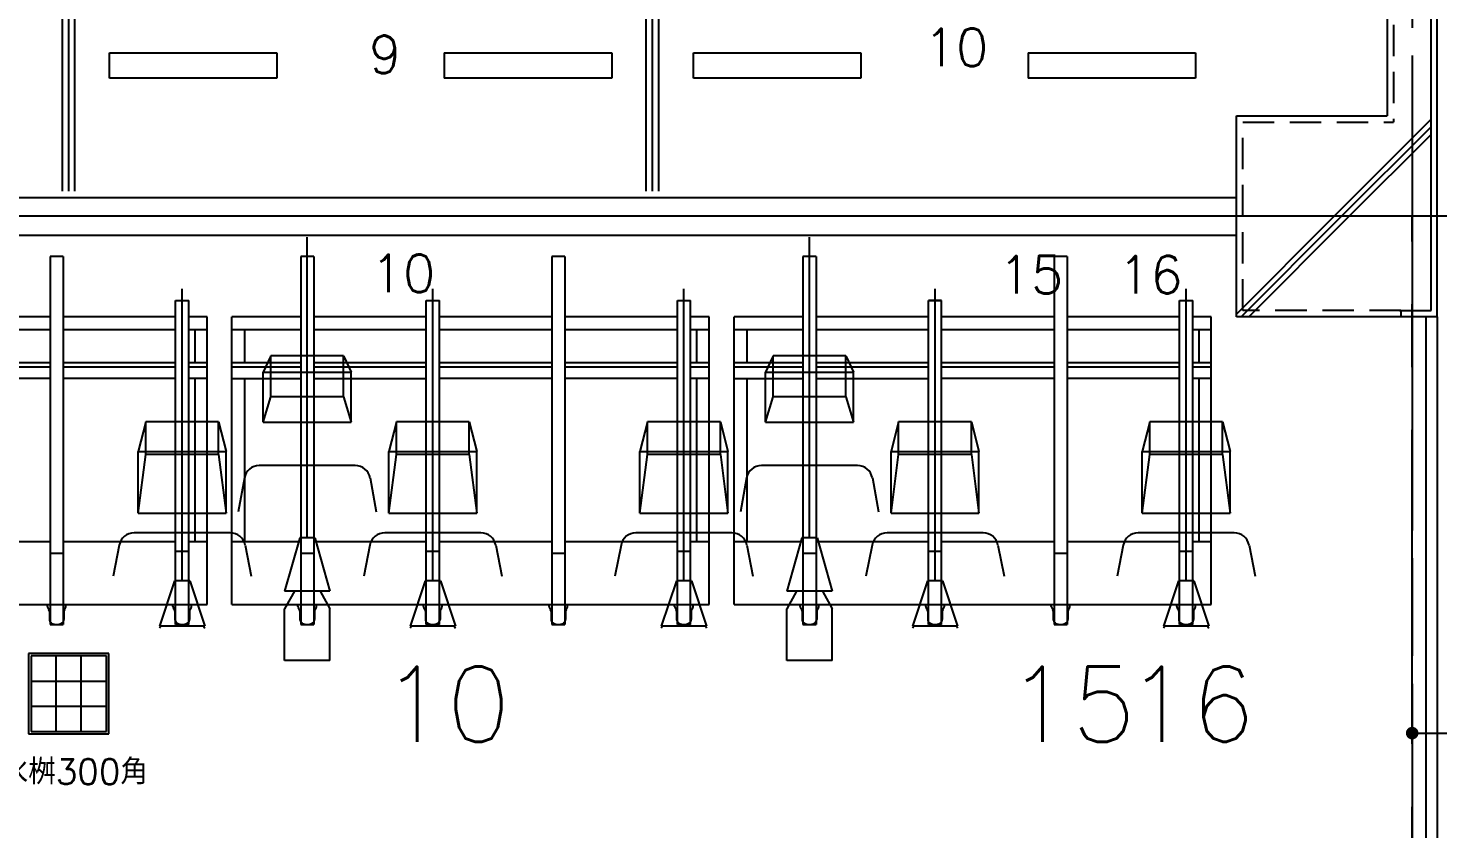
# Model space of a CAD drawing. Header units: millimetres. Extents: x 15495 to 166182, y -39946 to 18307.
# Drawn here: x 50929 to 56543, y -30516 to -27330 of the extents above; entities that cross this region are included whole.
import ezdxf
from ezdxf.enums import TextEntityAlignment as Align

# ---------------------------------------------------------------- set-up
doc = ezdxf.new("R2010")
doc.units = ezdxf.units.MM
doc.header["$LTSCALE"] = 1000
doc.linetypes.add('CENTER', pattern=[2, 1.25, -0.25, 0.25, -0.25])
doc.linetypes.add('DASHED2', pattern=[0.375, 0.25, -0.125])
doc.layers.get('0').update_dxf_attribs({"linetype": 'CONTINUOUS'})
for name, color, linetype in [('1F-A_ELSE-100', 6, 'CONTINUOUS'), ('1F-A_ELSE-50', 6, 'CONTINUOUS'), ('1F-E_DIM-50', 3, 'CONTINUOUS'), ('1F-E_GRID-100', 1, 'CENTER'), ('1F-E_GRID-50', 1, 'CENTER'), ('1F-E_TEXT-100', 3, 'CONTINUOUS'), ('1F-E_TEXT-50', 3, 'CONTINUOUS'), ('1F-F_FINI1-100', 190, 'CONTINUOUS'), ('1F-F_FINI1-50', 190, 'CONTINUOUS'), ('1F-F_HAT1-50', 9, 'CONTINUOUS'), ('1F-H-AREA-50', 1, 'CENTER'), ('1F-H_LINE1-100', 140, 'CONTINUOUS'), ('1F-H_LINE1-50', 140, 'CONTINUOUS'), ('1F-R_COLM-50', 7, 'CONTINUOUS'), ('1F-R_EWALL-50', 7, 'CONTINUOUS')]:
    doc.layers.add(name, color=color, linetype=linetype)
doc.styles.add('DIM', font='romans.shx', dxfattribs={"width": 0.8, "bigfont": 'bigfont.shx'})
doc.styles.get("Standard").update_dxf_attribs({"font": 'txt.shx', "bigfont": 'bigfont.shx'})
doc.dimstyles.new('DIM50_3_3', dxfattribs={"dimscale": 50, "dimtxt": 3, "dimasz": 1, "dimexe": 0, "dimexo": 1, "dimgap": 0.5, "dimtad": 1, "dimdec": 1, "dimdsep": 46, "dimlunit": 6, "dimtxsty": 'DIM', "dimblk1": 'DOT', "dimblk2": 'DOT', "dimsah": 1, "dimcen": 1, "dimclrd": 256, "dimclre": 256, "dimclrt": 256, "dimadec": 0, "dimazin": 0, "dimtfac": 1, "dimtdec": 1, "dimtix": 1, "dimtmove": 2, "dimatfit": 3, "dimldrblk": 'DOT', "dimfxl": 1, "dimtvp": 0.833333, "dimtolj": 1, "dimarcsym": 0})
pattern_1 = [(45, (-28400.75, 19761.25), (-424.264, 424.264), []), (45, (-28370.75, 19761.25), (-424.264, 424.264), []), (45, (-28340.75, 19761.25), (-424.264, 424.264), [])]

# ---------------------------------------------------------------- blocks, each defined once
blk = doc.blocks.new('1F-BLOCK_100')
at = {"layer": '1F-A_ELSE-100'}
for p, q in [((17400, 6575), (25700, 6575)), ((17400, 6425), (25700, 6425)), ((26455, 6100), (26455, 2500)), ((20900, 4750), (20900, 4450)), ((21200, 4750), (20900, 4750)), ((21000, 4450), (21000, 4750)), ((21100, 4450), (21100, 4750)), ((21200, 4450), (21200, 4750)), ((20900, 4650), (21200, 4650)), ((20900, 4550), (21200, 4550)), ((20900, 4450), (21200, 4450))]:
    blk.add_line(p, q, dxfattribs=at)
at = {"layer": '1F-A_ELSE-100', "color": 6, "linetype": 'Continuous'}
for p, q in [((20976, 6340), (20976, 4875)), ((21028, 6340), (20976, 6340)), ((21028, 6340), (21028, 4875)), ((21974, 6340), (21974, 4875)), ((22026, 6340), (21974, 6340)), ((22026, 6340), (22026, 4875)), ((22974, 6340), (22974, 4875)), ((23026, 6340), (22974, 6340)), ((23026, 6340), (23026, 4875)), ((23974, 6340), (23974, 4875)), ((24026, 6340), (23974, 6340)), ((24026, 6340), (24026, 4875)), ((24974, 6340), (24974, 4875)), ((25026, 6340), (24974, 6340)), ((25026, 6340), (25026, 4875)), ((21476, 4875), (21476, 6164.34)), ((21476, 6164.34), (21528, 6164.34)), ((21528, 4875), (21528, 6164.34)), ((22474, 4875), (22474, 6164.34)), ((22474, 6164.34), (22526, 6164.34)), ((22526, 4875), (22526, 6164.34)), ((23474, 4875), (23474, 6164.34)), ((23474, 6164.34), (23526, 6164.34)), ((23526, 4875), (23526, 6164.34)), ((24474, 4875), (24474, 6164.34)), ((24526, 6164.34), (24474, 6164.34)), ((24526, 4875), (24526, 6164.34)), ((25474, 4875), (25474, 6164.34)), ((25474, 6164.34), (25526, 6164.34)), ((25526, 4875), (25526, 6164.34)), ((20976, 6100), (20528, 6100)), ((21476, 6100), (21028, 6100)), ((21602, 6100), (21528, 6100)), ((21602, 4955), (21602, 6100)), ((21700, 4955), (21700, 6100)), ((21974, 6100), (21700, 6100)), ((22474, 6100), (22026, 6100)), ((22974, 6100), (22526, 6100)), ((23474, 6100), (23026, 6100)), ((23600, 6100), (23526, 6100)), ((23600, 4955), (23600, 6100)), ((23700, 4955), (23700, 6100)), ((23974, 6100), (23700, 6100)), ((24474, 6100), (24026, 6100)), ((24974, 6100), (24526, 6100)), ((25474, 6100), (25026, 6100)), ((25600, 6100), (25526, 6100)), ((25600, 4955), (25600, 6100)), ((20976, 5917.1), (20528, 5917.1)), ((21476, 5917.1), (21028, 5917.1)), ((21602, 5917.1), (21528, 5917.1)), ((21974, 5917.1), (21700, 5917.1)), ((22474, 5917.1), (22026, 5917.1)), ((22974, 5917.1), (22526, 5917.1)), ((23474, 5917.1), (23026, 5917.1)), ((23600, 5917.1), (23526, 5917.1)), ((23974, 5917.1), (23700, 5917.1)), ((24474, 5917.1), (24026, 5917.1)), ((24974, 5917.1), (24526, 5917.1)), ((25474, 5917.1), (25026, 5917.1)), ((25600, 5917.1), (25526, 5917.1)), ((20976, 5205), (20528, 5205)), ((21476, 5205), (21028, 5205)), ((21602, 5205), (21528, 5205)), ((21974, 5205), (21700, 5205)), ((22474, 5205), (22026, 5205)), ((22974, 5205), (22526, 5205)), ((23474, 5205), (23026, 5205)), ((23600, 5205), (23526, 5205)), ((23974, 5205), (23700, 5205)), ((24474, 5205), (24026, 5205)), ((24974, 5205), (24526, 5205)), ((25474, 5205), (25026, 5205)), ((25600, 5205), (25526, 5205)), ((20528, 4955), (20976, 4955)), ((21028, 4955), (21476, 4955)), ((21528, 4955), (21602, 4955)), ((21700, 4955), (21974, 4955)), ((22026, 4955), (22474, 4955)), ((22526, 4955), (22974, 4955)), ((23026, 4955), (23474, 4955)), ((23526, 4955), (23600, 4955)), ((23700, 4955), (23974, 4955)), ((24026, 4955), (24474, 4955)), ((24526, 4955), (24974, 4955)), ((25026, 4955), (25474, 4955)), ((25526, 4955), (25600, 4955)), ((20976, 4875), (21028, 4875)), ((21476, 4875), (21528, 4875)), ((21974, 4875), (22026, 4875)), ((22474, 4875), (22526, 4875)), ((22974, 4875), (23026, 4875)), ((23474, 4875), (23526, 4875)), ((23974, 4875), (24026, 4875)), ((24474, 4875), (24526, 4875)), ((24974, 4875), (25026, 4875)), ((25474, 4875), (25526, 4875))]:
    blk.add_line(p, q, dxfattribs=at)
at = {"layer": '1F-E_GRID-100'}
for p, q in [((26400, 18500), (26400, -3400)), ((33306.62, 6500), (-7802.04, 6500))]:
    blk.add_line(p, q, dxfattribs=at)
at = {"layer": '1F-F_FINI1-100'}
for p, q in [((26500, 6100), (26500, 13100)), ((26300, 12300), (26300, 6900)), ((25700, 6100), (25700, 6900)), ((25700, 6900), (26300, 6900)), ((26500, 6100), (25700, 6100))]:
    blk.add_line(p, q, dxfattribs=at)
at = {"layer": '1F-H_LINE1-100'}
for p, q in [((23375, 6600), (23375, 12300)), ((21050, 6600), (21050, 9600)), ((21212.5, 7150), (21879.17, 7150)), ((21212.5, 7050), (21212.5, 7150)), ((21879.17, 7150), (21879.17, 7050)), ((22545.83, 7150), (23212.5, 7150)), ((22545.83, 7150), (22545.83, 7050)), ((23212.5, 7150), (23212.5, 7050)), ((23537.5, 7150), (24204.17, 7150)), ((23537.5, 7050), (23537.5, 7150)), ((24204.17, 7150), (24204.17, 7050)), ((24870.83, 7150), (25537.5, 7150)), ((24870.83, 7150), (24870.83, 7050)), ((25537.5, 7150), (25537.5, 7050)), ((21879.17, 7050), (21212.5, 7050)), ((23212.5, 7050), (22545.83, 7050)), ((24204.17, 7050), (23537.5, 7050)), ((25537.5, 7050), (24870.83, 7050))]:
    blk.add_line(p, q, dxfattribs=at)
at = {"layer": '1F-E_TEXT-100'}
for s, p in [('10', (22296.05, 4407.85)), ('15', (24786.05, 4407.85)), ('16', (25261.05, 4407.85))]:
    blk.add_text(s, height=300, dxfattribs=at).set_placement(p)
blk = doc.blocks.new('DOT')
at = {"color": 0, "linetype": 'ByBlock'}
blk.add_line((-0.5, 0), (-1, 0), dxfattribs=at)
at = {"color": 0, "linetype": 'ByBlock', "const_width": 0.5}
blk.add_lwpolyline([(-0.25, 0, 1), (0.25, 0, 1)], format="xyb", close=True, dxfattribs=at)
blk = doc.blocks.new('*D802')
at = {"layer": '1F-E_DIM-50', "lineweight": -2}
for p, q in [((56440.7, -30085.8), (56440.7, -30135.8)), ((58040.7, -30085.8), (58040.7, -30135.8)), ((56490.7, -30135.8), (57990.7, -30135.8))]:
    blk.add_line(p, q, dxfattribs=at)
at = {"layer": '1F-E_DIM-50', "lineweight": -2, "xscale": 50, "yscale": 50, "zscale": 50, "rotation": 180}
blk.add_blockref('DOT', (56440.7, -30135.8), dxfattribs=at)
at = {"layer": '1F-E_DIM-50', "lineweight": -2, "xscale": 50, "yscale": 50, "zscale": 50}
blk.add_blockref('DOT', (58040.7, -30135.8), dxfattribs=at)
at = {"layer": '1F-E_DIM-50', "insert": (57240.7, -30021.5), "char_height": 150, "attachment_point": 5, "style": 'DIM'}
blk.add_mtext('\\A1;1,600', dxfattribs=at)
blk = doc.blocks.new('_DOT')
at = {"color": 0, "linetype": 'ByBlock'}
blk.add_line((-0.5, 0), (-1, 0), dxfattribs=at)
at = {"color": 0, "linetype": 'ByBlock', "const_width": 0.5}
blk.add_lwpolyline([(-0.25, 0, 1), (0.25, 0, 1)], format="xyb", close=True, dxfattribs=at)
blk = doc.blocks.new('1F-BLOCK_50')
at = {"layer": '1F-F_HAT1-50'}
h = blk.add_hatch(dxfattribs=at)
h.set_pattern_fill('RC4', color=256, scale=30, style=0)
h.set_pattern_definition(pattern_1)
h.paths.add_polyline_path([(26355, 13000), (25725, 13000), (25725, 12325), (26325, 12325), (26325, 6875), (25725, 6875), (25725, 6500), (26355, 6500)])
h.paths.add_polyline_path([(26475, 13000), (26355, 13000), (26355, 6500), (26475, 6500)])
h.paths.add_polyline_path([(26475, 6500), (26355, 6500), (26355, 6125), (26475, 6125)])
h = blk.add_hatch(dxfattribs=at)
h.set_pattern_fill('RC4', color=256, scale=30, style=0)
h.set_pattern_definition(pattern_1)
h.paths.add_polyline_path([(26325, 7718.45), (26300, 7717.88), (26300, 6900), (25700, 6900), (25700, 6500), (25725, 6500), (25725, 6875), (26325, 6875)])
h = blk.add_hatch(dxfattribs=at)
h.set_pattern_fill('RC4', color=256, scale=30, style=0)
h.set_pattern_definition(pattern_1)
h.paths.add_polyline_path([(26355, 6500), (25725, 6500), (25725, 6125), (26355, 6125)])
h.paths.add_polyline_path([(26475, 6500), (26355, 6500), (26355, 6125), (26475, 6125)])
h.paths.add_polyline_path([(26500, 6500), (26475, 6500), (26475, 6125), (26355, 6125), (26355, 6100), (26500, 6100)])
h.paths.add_polyline_path([(26355, 6125), (25725, 6125), (25725, 6500), (25700, 6500), (25700, 6100), (26355, 6100)])
at = {"layer": '1F-A_ELSE-50'}
for p, q in [((17460, 6575), (25700, 6575)), ((17460, 6425), (25700, 6425)), ((26500, 6100), (26500, 2500)), ((21210, 4760), (20890, 4760)), ((20890, 4760), (20890, 4440)), ((21200, 4750), (20900, 4750)), ((20900, 4750), (20900, 4450)), ((21000, 4450), (21000, 4750)), ((21100, 4450), (21100, 4750)), ((21200, 4450), (21200, 4750)), ((21210, 4440), (21210, 4760)), ((20900, 4650), (21200, 4650)), ((20900, 4550), (21200, 4550)), ((20890, 4440), (21210, 4440)), ((20900, 4450), (21200, 4450))]:
    blk.add_line(p, q, dxfattribs=at)
at = {"layer": '1F-A_ELSE-50', "color": 4, "linetype": 'Continuous'}
for p, q in [((22000, 5220.64), (22000, 6416.53)), ((24000, 5220.64), (24000, 6416.53)), ((22500, 5048.5), (22500, 6211.57)), ((23500, 5048.5), (23500, 6211.57)), ((24500, 5048.5), (24500, 6211.57)), ((25500, 5048.5), (25500, 6211.57)), ((21855, 5944.99), (21825, 5879.19)), ((22145, 5944.99), (21855, 5944.99)), ((21855, 5780.92), (21855, 5944.99)), ((22145, 5944.99), (22175, 5879.19)), ((22145, 5780.92), (22145, 5944.99)), ((23855, 5944.99), (23825, 5879.19)), ((24145, 5944.99), (23855, 5944.99)), ((23855, 5780.92), (23855, 5944.99)), ((24145, 5944.99), (24175, 5879.19)), ((24145, 5780.92), (24145, 5944.99)), ((21825, 5879.19), (22175, 5879.19)), ((21825, 5679.99), (21825, 5879.19)), ((22175, 5679.99), (22175, 5879.19)), ((23825, 5879.19), (24175, 5879.19)), ((23825, 5679.99), (23825, 5879.19)), ((24175, 5679.99), (24175, 5879.19)), ((21825, 5679.99), (21855, 5780.92)), ((22145, 5780.92), (21855, 5780.92)), ((22145, 5780.92), (22175, 5679.99)), ((23825, 5679.99), (23855, 5780.92)), ((24145, 5780.92), (23855, 5780.92)), ((24145, 5780.92), (24175, 5679.99)), ((21357, 5681.82), (21327, 5563.26)), ((21647, 5681.82), (21357, 5681.82)), ((21357, 5551.6), (21357, 5681.82)), ((21825, 5679.99), (22175, 5679.99)), ((22355, 5681.82), (22325, 5563.26)), ((22355, 5551.6), (22355, 5681.82)), ((22645, 5681.82), (22355, 5681.82)), ((22645, 5681.82), (22675, 5563.26)), ((22645, 5551.6), (22645, 5681.82)), ((23355, 5681.82), (23325, 5563.26)), ((23645, 5681.82), (23355, 5681.82)), ((23355, 5551.6), (23355, 5681.82)), ((23645, 5551.6), (23645, 5681.82)), ((23645, 5681.82), (23675, 5563.26)), ((23825, 5679.99), (24175, 5679.99)), ((24355, 5681.82), (24325, 5563.26)), ((24645, 5681.82), (24355, 5681.82)), ((24355, 5551.6), (24355, 5681.82)), ((24645, 5681.82), (24675, 5563.26)), ((24645, 5551.6), (24645, 5681.82)), ((25355, 5681.82), (25325, 5563.26)), ((25355, 5551.6), (25355, 5681.82)), ((25645, 5681.82), (25355, 5681.82)), ((25645, 5551.6), (25645, 5681.82)), ((25645, 5681.82), (25675, 5563.26)), ((21327, 5563.26), (21677, 5563.26)), ((21327, 5318.12), (21327, 5563.26)), ((22325, 5318.12), (22325, 5563.26)), ((22325, 5563.26), (22675, 5563.26)), ((22675, 5318.12), (22675, 5563.26)), ((23325, 5318.12), (23325, 5563.26)), ((23325, 5563.26), (23675, 5563.26)), ((23675, 5318.12), (23675, 5563.26)), ((24325, 5563.26), (24675, 5563.26)), ((24325, 5318.12), (24325, 5563.26)), ((24675, 5318.12), (24675, 5563.26)), ((25325, 5318.12), (25325, 5563.26)), ((25325, 5563.26), (25675, 5563.26)), ((25675, 5318.12), (25675, 5563.26)), ((21327, 5318.12), (21357, 5551.6)), ((21647, 5551.6), (21357, 5551.6)), ((22191.27, 5508.09), (21808.73, 5508.09)), ((22325, 5318.12), (22355, 5551.6)), ((22645, 5551.6), (22355, 5551.6)), ((22645, 5551.6), (22675, 5318.12)), ((23325, 5318.12), (23355, 5551.6)), ((23645, 5551.6), (23355, 5551.6)), ((23645, 5551.6), (23675, 5318.12)), ((24191.27, 5508.09), (23808.73, 5508.09)), ((24325, 5318.12), (24355, 5551.6)), ((24645, 5551.6), (24355, 5551.6)), ((24645, 5551.6), (24675, 5318.12)), ((25325, 5318.12), (25355, 5551.6)), ((25645, 5551.6), (25355, 5551.6)), ((25645, 5551.6), (25675, 5318.12)), ((21749.66, 5458.65), (21725, 5323.75)), ((22250.33, 5458.65), (22275, 5323.75)), ((23749.66, 5458.65), (23725, 5323.75)), ((24250.33, 5458.65), (24275, 5323.75)), ((21327, 5318.12), (21677, 5318.12)), ((22325, 5318.12), (22675, 5318.12)), ((23325, 5318.12), (23675, 5318.12)), ((24325, 5318.12), (24675, 5318.12)), ((25325, 5318.12), (25675, 5318.12)), ((21693.27, 5240.27), (21310.73, 5240.27)), ((21970, 5220.64), (21910, 5007.66)), ((22030, 5220.64), (21970, 5220.64)), ((22030, 5220.64), (22090, 5007.66)), ((22691.27, 5240.27), (22308.73, 5240.27)), ((23691.27, 5240.27), (23308.73, 5240.27)), ((23970, 5220.64), (23910, 5007.66)), ((24030, 5220.64), (23970, 5220.64)), ((24030, 5220.64), (24090, 5007.66)), ((24691.27, 5240.27), (24308.73, 5240.27)), ((25691.27, 5240.27), (25308.73, 5240.27)), ((21251.67, 5190.83), (21227, 5067.1)), ((22249.67, 5190.83), (22225, 5067.1)), ((22750.33, 5190.83), (22775, 5067.1)), ((23249.67, 5190.83), (23225, 5067.1)), ((23750.33, 5190.83), (23775, 5067.1)), ((24249.67, 5190.83), (24225, 5067.1)), ((24750.33, 5190.83), (24775, 5067.1)), ((25249.67, 5190.83), (25225, 5067.1)), ((25750.33, 5190.83), (25775, 5067.1)), ((22090, 5007.66), (21910, 5007.66)), ((21948.7, 5007.66), (21910, 4937.99)), ((22051.3, 5007.66), (22090, 4937.99)), ((22470, 5048.5), (22410, 4868.48)), ((22530, 5048.5), (22470, 5048.5)), ((22530, 5048.5), (22590, 4868.48)), ((23470, 5048.5), (23410, 4868.48)), ((23530, 5048.5), (23470, 5048.5)), ((23530, 5048.5), (23590, 4868.48)), ((23948.7, 5007.66), (23910, 4937.99)), ((24090, 5007.66), (23910, 5007.66)), ((24051.3, 5007.66), (24090, 4937.99)), ((24470, 5048.5), (24410, 4868.48)), ((24530, 5048.5), (24470, 5048.5)), ((24530, 5048.5), (24590, 4868.48)), ((25470, 5048.5), (25410, 4868.48)), ((25530, 5048.5), (25470, 5048.5)), ((25530, 5048.5), (25590, 4868.48)), ((21910, 4731.86), (21910, 4937.99)), ((22090, 4731.86), (22090, 4937.99)), ((23910, 4731.86), (23910, 4937.99)), ((24090, 4731.86), (24090, 4937.99)), ((22414.63, 4868.48), (22410, 4860.15)), ((22590, 4868.48), (22410, 4868.48)), ((22585.37, 4868.48), (22590, 4860.15)), ((23414.63, 4868.48), (23410, 4860.15)), ((23590, 4868.48), (23410, 4868.48)), ((23585.37, 4868.48), (23590, 4860.15)), ((24590, 4868.48), (24410, 4868.48)), ((24414.63, 4868.48), (24410, 4860.15)), ((24585.37, 4868.48), (24590, 4860.15)), ((25414.63, 4868.48), (25410, 4860.15)), ((25590, 4868.48), (25410, 4868.48)), ((25585.37, 4868.48), (25590, 4860.15)), ((22090, 4731.86), (21910, 4731.86)), ((24090, 4731.86), (23910, 4731.86))]:
    blk.add_line(p, q, dxfattribs=at)
at = {"layer": '1F-A_ELSE-50', "color": 6, "linetype": 'Continuous'}
for p, q in [((20976, 6340), (20976, 4955)), ((21028, 6340), (20976, 6340)), ((21028, 6340), (21028, 4955)), ((21974, 6340), (21974, 4955)), ((22026, 6340), (21974, 6340)), ((22026, 6340), (22026, 4955)), ((22974, 6340), (22974, 4955)), ((23026, 6340), (22974, 6340)), ((23026, 6340), (23026, 4955)), ((23974, 6340), (23974, 4955)), ((24026, 6340), (23974, 6340)), ((24026, 6340), (24026, 4955)), ((24974, 6340), (24974, 4955)), ((25026, 6340), (24974, 6340)), ((25026, 6340), (25026, 4955)), ((21476, 6164.34), (21528, 6164.34)), ((21476, 4955), (21476, 6164.34)), ((21528, 4955), (21528, 6164.34)), ((22474, 6164.34), (22526, 6164.34)), ((22474, 4955), (22474, 6164.34)), ((22526, 4955), (22526, 6164.34)), ((23474, 6164.34), (23526, 6164.34)), ((23474, 4955), (23474, 6164.34)), ((23526, 4955), (23526, 6164.34)), ((24474, 6164.34), (24526, 6164.34)), ((24474, 4955), (24474, 6164.34)), ((24526, 4955), (24526, 6164.34)), ((25474, 6164.34), (25526, 6164.34)), ((25474, 4955), (25474, 6164.34)), ((25526, 4955), (25526, 6164.34)), ((20976, 6100), (20528, 6100)), ((21476, 6100), (21028, 6100)), ((21602, 6100), (21528, 6100)), ((21602, 4955), (21602, 6100)), ((21974, 6100), (21700, 6100)), ((21700, 4955), (21700, 6100)), ((22474, 6100), (22026, 6100)), ((22974, 6100), (22526, 6100)), ((23474, 6100), (23026, 6100)), ((23600, 6100), (23526, 6100)), ((23600, 4955), (23600, 6100)), ((23974, 6100), (23700, 6100)), ((23700, 4955), (23700, 6100)), ((24474, 6100), (24026, 6100)), ((24974, 6100), (24526, 6100)), ((25474, 6100), (25026, 6100)), ((25600, 6100), (25526, 6100)), ((25600, 4955), (25600, 6100)), ((20528, 6050), (20976, 6050)), ((21028, 6050), (21476, 6050)), ((21528, 6050), (21602, 6050)), ((21552, 6050), (21552, 5917.1)), ((21700, 6050), (21974, 6050)), ((21750, 6050), (21750, 5917.1)), ((22026, 6050), (22474, 6050)), ((22526, 6050), (22974, 6050)), ((23026, 6050), (23474, 6050)), ((23526, 6050), (23600, 6050)), ((23550, 6050), (23550, 5917.1)), ((23700, 6050), (23974, 6050)), ((23750, 6050), (23750, 5917.1)), ((24026, 6050), (24474, 6050)), ((24526, 6050), (24974, 6050)), ((25026, 6050), (25474, 6050)), ((25526, 6050), (25600, 6050)), ((25550, 6050), (25550, 5917.1)), ((20976, 5917.1), (20528, 5917.1)), ((20976, 5900), (20528, 5900)), ((21476, 5917.1), (21028, 5917.1)), ((21476, 5900), (21028, 5900)), ((21602, 5917.1), (21528, 5917.1)), ((21602, 5900), (21528, 5900)), ((21974, 5917.1), (21700, 5917.1)), ((21974, 5900), (21700, 5900)), ((22474, 5917.1), (22026, 5917.1)), ((22474, 5900), (22026, 5900)), ((22974, 5917.1), (22526, 5917.1)), ((22974, 5900), (22526, 5900)), ((23474, 5917.1), (23026, 5917.1)), ((23474, 5900), (23026, 5900)), ((23600, 5917.1), (23526, 5917.1)), ((23600, 5900), (23526, 5900)), ((23974, 5917.1), (23700, 5917.1)), ((23974, 5900), (23700, 5900)), ((24474, 5917.1), (24026, 5917.1)), ((24474, 5900), (24026, 5900)), ((24974, 5917.1), (24526, 5917.1)), ((24974, 5900), (24526, 5900)), ((25474, 5917.1), (25026, 5917.1)), ((25474, 5900), (25026, 5900)), ((25600, 5917.1), (25526, 5917.1)), ((25600, 5900), (25526, 5900)), ((20976, 5854.68), (20528, 5854.68)), ((21476, 5854.68), (21028, 5854.68)), ((21602, 5854.68), (21528, 5854.68)), ((21552, 5854.68), (21552, 5205)), ((21700, 5854.68), (21974, 5854.68)), ((21750, 5854.68), (21750, 5205)), ((22026, 5854.68), (22474, 5854.68)), ((22974, 5854.68), (22526, 5854.68)), ((23474, 5854.68), (23026, 5854.68)), ((23600, 5854.68), (23526, 5854.68)), ((23550, 5854.68), (23550, 5205)), ((23700, 5854.68), (23974, 5854.68)), ((23750, 5854.68), (23750, 5205)), ((24026, 5854.68), (24474, 5854.68)), ((24974, 5854.68), (24526, 5854.68)), ((25474, 5854.68), (25026, 5854.68)), ((25600, 5854.68), (25526, 5854.68)), ((25550, 5854.68), (25550, 5205)), ((20976, 5205), (20528, 5205)), ((21476, 5205), (21028, 5205)), ((21476, 5166.7), (21528, 5166.7)), ((21602, 5205), (21528, 5205)), ((21974, 5205), (21700, 5205)), ((22474, 5205), (22026, 5205)), ((22474, 5166.7), (22526, 5166.7)), ((22974, 5205), (22526, 5205)), ((23474, 5205), (23026, 5205)), ((23474, 5166.7), (23526, 5166.7)), ((23600, 5205), (23526, 5205)), ((23974, 5205), (23700, 5205)), ((24474, 5205), (24026, 5205)), ((24474, 5166.7), (24526, 5166.7)), ((24974, 5205), (24526, 5205)), ((25474, 5205), (25026, 5205)), ((25474, 5166.7), (25526, 5166.7)), ((25600, 5205), (25526, 5205)), ((20976, 5159.68), (21028, 5159.68)), ((21974, 5159.68), (22026, 5159.68)), ((22974, 5159.68), (23026, 5159.68)), ((23974, 5159.68), (24026, 5159.68)), ((24974, 5159.68), (25026, 5159.68)), ((19702, 4955), (21602, 4955)), ((20965, 4946.66), (20965, 4955)), ((20966.68, 4941.12), (20971.32, 4934.16)), ((21032.68, 4934.16), (21037.32, 4941.12)), ((21039, 4946.67), (21039, 4955)), ((21465, 4946.66), (21465, 4955)), ((21466.68, 4941.12), (21471.32, 4934.16)), ((21532.68, 4934.16), (21537.32, 4941.12)), ((21539, 4946.67), (21539, 4955)), ((21700, 4955), (23600, 4955)), ((21963, 4946.67), (21963, 4955)), ((21969.32, 4934.16), (21964.68, 4941.12)), ((22030.68, 4934.16), (22035.32, 4941.12)), ((22037, 4946.67), (22037, 4955)), ((22463, 4946.66), (22463, 4955)), ((22464.68, 4941.12), (22469.32, 4934.16)), ((22530.68, 4934.16), (22535.32, 4941.12)), ((22537, 4946.67), (22537, 4955)), ((22963, 4946.66), (22963, 4955)), ((22964.68, 4941.12), (22969.32, 4934.16)), ((23030.68, 4934.16), (23035.32, 4941.12)), ((23037, 4946.67), (23037, 4955)), ((23463, 4946.66), (23463, 4955)), ((23464.68, 4941.12), (23469.32, 4934.16)), ((23530.68, 4934.16), (23535.32, 4941.12)), ((23537, 4946.67), (23537, 4955)), ((23700, 4955), (25600, 4955)), ((23963, 4946.67), (23963, 4955)), ((23969.32, 4934.16), (23964.68, 4941.12)), ((24030.68, 4934.16), (24035.32, 4941.12)), ((24037, 4946.67), (24037, 4955)), ((24463, 4946.66), (24463, 4955)), ((24464.68, 4941.12), (24469.32, 4934.16)), ((24530.68, 4934.16), (24535.32, 4941.12)), ((24537, 4946.67), (24537, 4955)), ((24963, 4946.66), (24963, 4955)), ((24964.68, 4941.12), (24969.32, 4934.16)), ((25030.68, 4934.16), (25035.32, 4941.12)), ((25037, 4946.67), (25037, 4955)), ((25463, 4946.66), (25463, 4955)), ((25464.68, 4941.12), (25469.32, 4934.16)), ((25530.68, 4934.16), (25535.32, 4941.12)), ((25537, 4946.67), (25537, 4955)), ((20973, 4928.61), (20973, 4895)), ((20973, 4895), (20973.44, 4891.53)), ((20973.44, 4891.53), (20974.75, 4888.16)), ((20974.75, 4888.16), (20976.89, 4885)), ((20976.89, 4885), (20979.78, 4882.15)), ((21024.22, 4882.15), (21027.12, 4885)), ((21027.12, 4885), (21029.25, 4888.16)), ((21029.25, 4888.16), (21030.56, 4891.53)), ((21030.56, 4891.53), (21031, 4895)), ((21031, 4928.61), (21031, 4895)), ((21473, 4928.61), (21473, 4895)), ((21473, 4895), (21473.44, 4891.53)), ((21473.44, 4891.53), (21474.75, 4888.16)), ((21474.75, 4888.16), (21476.89, 4885)), ((21476.89, 4885), (21479.78, 4882.15)), ((21524.22, 4882.15), (21527.11, 4885)), ((21527.11, 4885), (21529.25, 4888.16)), ((21529.25, 4888.16), (21530.56, 4891.53)), ((21530.56, 4891.53), (21531, 4895)), ((21531, 4928.61), (21531, 4895)), ((21971, 4928.61), (21971, 4895)), ((21971, 4895), (21971.44, 4891.53)), ((21971.44, 4891.53), (21972.75, 4888.16)), ((21972.75, 4888.16), (21974.89, 4885)), ((21974.89, 4885), (21977.78, 4882.15)), ((22022.22, 4882.15), (22025.12, 4885)), ((22025.12, 4885), (22027.25, 4888.16)), ((22027.25, 4888.16), (22028.56, 4891.53)), ((22028.56, 4891.53), (22029, 4895)), ((22029, 4928.61), (22029, 4895)), ((22471, 4928.61), (22471, 4895)), ((22471, 4895), (22471.44, 4891.53)), ((22471.44, 4891.53), (22472.75, 4888.16)), ((22472.75, 4888.16), (22474.88, 4885)), ((22474.88, 4885), (22477.78, 4882.15)), ((22522.22, 4882.15), (22525.11, 4885)), ((22525.11, 4885), (22527.25, 4888.16)), ((22527.25, 4888.16), (22528.56, 4891.53)), ((22528.56, 4891.53), (22529, 4895)), ((22529, 4928.61), (22529, 4895)), ((22971, 4928.61), (22971, 4895)), ((22971, 4895), (22971.44, 4891.53)), ((22971.44, 4891.53), (22972.75, 4888.16)), ((22972.75, 4888.16), (22974.89, 4885)), ((22974.89, 4885), (22977.78, 4882.15)), ((23022.22, 4882.15), (23025.11, 4885)), ((23025.11, 4885), (23027.25, 4888.16)), ((23027.25, 4888.16), (23028.56, 4891.53)), ((23028.56, 4891.53), (23029, 4895)), ((23029, 4928.61), (23029, 4895)), ((23471, 4928.61), (23471, 4895)), ((23471, 4895), (23471.44, 4891.53)), ((23471.44, 4891.53), (23472.75, 4888.16)), ((23472.75, 4888.16), (23474.88, 4885)), ((23474.88, 4885), (23477.78, 4882.15)), ((23522.21, 4882.15), (23525.11, 4885)), ((23525.11, 4885), (23527.25, 4888.16)), ((23527.25, 4888.16), (23528.56, 4891.53)), ((23528.56, 4891.53), (23529, 4895)), ((23529, 4928.61), (23529, 4895)), ((23971, 4928.61), (23971, 4895)), ((23971, 4895), (23971.44, 4891.53)), ((23971.44, 4891.53), (23972.75, 4888.16)), ((23972.75, 4888.16), (23974.89, 4885)), ((23974.89, 4885), (23977.78, 4882.15)), ((24022.22, 4882.15), (24025.12, 4885)), ((24025.12, 4885), (24027.25, 4888.16)), ((24027.25, 4888.16), (24028.56, 4891.53)), ((24028.56, 4891.53), (24029, 4895)), ((24029, 4928.61), (24029, 4895)), ((24471, 4928.61), (24471, 4895)), ((24471, 4895), (24471.44, 4891.53)), ((24471.44, 4891.53), (24472.75, 4888.16)), ((24472.75, 4888.16), (24474.88, 4885)), ((24474.88, 4885), (24477.78, 4882.15)), ((24522.22, 4882.15), (24525.11, 4885)), ((24525.11, 4885), (24527.25, 4888.16)), ((24527.25, 4888.16), (24528.56, 4891.53)), ((24528.56, 4891.53), (24529, 4895)), ((24529, 4928.61), (24529, 4895)), ((24971, 4928.61), (24971, 4895)), ((24971, 4895), (24971.44, 4891.53)), ((24971.44, 4891.53), (24972.75, 4888.16)), ((24972.75, 4888.16), (24974.89, 4885)), ((24974.89, 4885), (24977.78, 4882.15)), ((25022.22, 4882.15), (25025.11, 4885)), ((25025.11, 4885), (25027.25, 4888.16)), ((25027.25, 4888.16), (25028.56, 4891.53)), ((25028.56, 4891.53), (25029, 4895)), ((25029, 4928.61), (25029, 4895)), ((25471, 4928.61), (25471, 4895)), ((25471, 4895), (25471.44, 4891.53)), ((25471.44, 4891.53), (25472.75, 4888.16)), ((25472.75, 4888.16), (25474.88, 4885)), ((25474.88, 4885), (25477.78, 4882.15)), ((25522.21, 4882.15), (25525.11, 4885)), ((25525.11, 4885), (25527.25, 4888.16)), ((25527.25, 4888.16), (25528.56, 4891.53)), ((25528.56, 4891.53), (25529, 4895)), ((25529, 4928.61), (25529, 4895)), ((20979.78, 4882.15), (20983.36, 4879.68)), ((20983.36, 4879.68), (20987.5, 4877.68)), ((20987.5, 4877.68), (20992.08, 4876.21)), ((20992.08, 4876.21), (20996.96, 4875.31)), ((20996.96, 4875.31), (21002, 4875)), ((21002, 4875), (21007.04, 4875.31)), ((21007.04, 4875.31), (21011.92, 4876.21)), ((21011.92, 4876.21), (21016.5, 4877.68)), ((21016.5, 4877.68), (21020.64, 4879.68)), ((21020.64, 4879.68), (21024.22, 4882.15)), ((21479.78, 4882.15), (21483.36, 4879.68)), ((21483.36, 4879.68), (21487.5, 4877.68)), ((21487.5, 4877.68), (21492.08, 4876.21)), ((21492.08, 4876.21), (21496.96, 4875.31)), ((21496.96, 4875.31), (21502, 4875)), ((21502, 4875), (21507.04, 4875.31)), ((21507.04, 4875.31), (21511.92, 4876.21)), ((21511.92, 4876.21), (21516.5, 4877.68)), ((21516.5, 4877.68), (21520.64, 4879.68)), ((21520.64, 4879.68), (21524.22, 4882.15)), ((21977.78, 4882.15), (21981.36, 4879.68)), ((21981.36, 4879.68), (21985.5, 4877.68)), ((21985.5, 4877.68), (21990.08, 4876.21)), ((21990.08, 4876.21), (21994.96, 4875.31)), ((21994.96, 4875.31), (22000, 4875)), ((22000, 4875), (22005.04, 4875.31)), ((22005.04, 4875.31), (22009.92, 4876.21)), ((22009.92, 4876.21), (22014.5, 4877.68)), ((22014.5, 4877.68), (22018.64, 4879.68)), ((22018.64, 4879.68), (22022.22, 4882.15)), ((22477.78, 4882.15), (22481.36, 4879.68)), ((22481.36, 4879.68), (22485.5, 4877.68)), ((22485.5, 4877.68), (22490.08, 4876.21)), ((22490.08, 4876.21), (22494.96, 4875.31)), ((22494.96, 4875.31), (22500, 4875)), ((22500, 4875), (22505.04, 4875.31)), ((22505.04, 4875.31), (22509.92, 4876.21)), ((22509.92, 4876.21), (22514.5, 4877.68)), ((22514.5, 4877.68), (22518.64, 4879.68)), ((22518.64, 4879.68), (22522.22, 4882.15)), ((22977.78, 4882.15), (22981.36, 4879.68)), ((22981.36, 4879.68), (22985.5, 4877.68)), ((22985.5, 4877.68), (22990.08, 4876.21)), ((22990.08, 4876.21), (22994.96, 4875.31)), ((22994.96, 4875.31), (23000, 4875)), ((23000, 4875), (23005.04, 4875.31)), ((23005.04, 4875.31), (23009.92, 4876.21)), ((23009.92, 4876.21), (23014.5, 4877.68)), ((23014.5, 4877.68), (23018.64, 4879.68)), ((23018.64, 4879.68), (23022.22, 4882.15)), ((23477.78, 4882.15), (23481.36, 4879.68)), ((23481.36, 4879.68), (23485.5, 4877.68)), ((23485.5, 4877.68), (23490.08, 4876.21)), ((23490.08, 4876.21), (23494.96, 4875.31)), ((23494.96, 4875.31), (23500, 4875)), ((23500, 4875), (23505.04, 4875.31)), ((23505.04, 4875.31), (23509.92, 4876.21)), ((23509.92, 4876.21), (23514.5, 4877.68)), ((23514.5, 4877.68), (23518.64, 4879.68)), ((23518.64, 4879.68), (23522.21, 4882.15)), ((23977.78, 4882.15), (23981.36, 4879.68)), ((23981.36, 4879.68), (23985.5, 4877.68)), ((23985.5, 4877.68), (23990.08, 4876.21)), ((23990.08, 4876.21), (23994.96, 4875.31)), ((23994.96, 4875.31), (24000, 4875)), ((24000, 4875), (24005.04, 4875.31)), ((24005.04, 4875.31), (24009.92, 4876.21)), ((24009.92, 4876.21), (24014.5, 4877.68)), ((24014.5, 4877.68), (24018.64, 4879.68)), ((24018.64, 4879.68), (24022.22, 4882.15)), ((24477.78, 4882.15), (24481.36, 4879.68)), ((24481.36, 4879.68), (24485.5, 4877.68)), ((24485.5, 4877.68), (24490.08, 4876.21)), ((24490.08, 4876.21), (24494.96, 4875.31)), ((24494.96, 4875.31), (24500, 4875)), ((24500, 4875), (24505.04, 4875.31)), ((24505.04, 4875.31), (24509.92, 4876.21)), ((24509.92, 4876.21), (24514.5, 4877.68)), ((24514.5, 4877.68), (24518.64, 4879.68)), ((24518.64, 4879.68), (24522.22, 4882.15)), ((24977.78, 4882.15), (24981.36, 4879.68)), ((24981.36, 4879.68), (24985.5, 4877.68)), ((24985.5, 4877.68), (24990.08, 4876.21)), ((24990.08, 4876.21), (24994.96, 4875.31)), ((24994.96, 4875.31), (25000, 4875)), ((25000, 4875), (25005.04, 4875.31)), ((25005.04, 4875.31), (25009.92, 4876.21)), ((25009.92, 4876.21), (25014.5, 4877.68)), ((25014.5, 4877.68), (25018.64, 4879.68)), ((25018.64, 4879.68), (25022.22, 4882.15)), ((25477.78, 4882.15), (25481.36, 4879.68)), ((25481.36, 4879.68), (25485.5, 4877.68)), ((25485.5, 4877.68), (25490.08, 4876.21)), ((25490.08, 4876.21), (25494.96, 4875.31)), ((25494.96, 4875.31), (25500, 4875)), ((25500, 4875), (25505.04, 4875.31)), ((25505.04, 4875.31), (25509.92, 4876.21)), ((25509.92, 4876.21), (25514.5, 4877.68)), ((25514.5, 4877.68), (25518.64, 4879.68)), ((25518.64, 4879.68), (25522.21, 4882.15))]:
    blk.add_line(p, q, dxfattribs=at)
at = {"layer": '1F-A_ELSE-50', "color": 5, "linetype": 'Continuous'}
for p, q in [((21502, 5048.5), (21502, 6211.57)), ((21647, 5551.6), (21647, 5681.82)), ((21647, 5681.82), (21677, 5563.26)), ((21677, 5318.12), (21677, 5563.26)), ((21647, 5551.6), (21677, 5318.12)), ((21752.33, 5190.83), (21777, 5067.1)), ((21472, 5048.5), (21412, 4868.48)), ((21532, 5048.5), (21472, 5048.5)), ((21532, 5048.5), (21592, 4868.48)), ((21592, 4868.48), (21412, 4868.48)), ((21416.63, 4868.48), (21412, 4860.15)), ((21587.37, 4868.48), (21592, 4860.15))]:
    blk.add_line(p, q, dxfattribs=at)
at = {"layer": '1F-A_ELSE-50', "color": 4, "linetype": 'Continuous'}
for centre, start, end in [((21808.73, 5448.09), 90, 169.86195), ((22191.27, 5448.09), 10.13804, 90), ((23808.73, 5448.09), 90, 169.86195), ((24191.27, 5448.09), 10.13804, 90), ((21310.73, 5180.27), 90, 169.86195), ((22308.73, 5180.27), 90, 169.86195), ((22691.27, 5180.27), 10.13804, 90), ((23308.73, 5180.27), 90, 169.86195), ((23691.27, 5180.27), 10.13804, 90), ((24308.73, 5180.27), 90, 169.86195), ((24691.27, 5180.27), 10.13804, 90), ((25308.73, 5180.27), 90, 169.86195), ((25691.27, 5180.27), 10.13804, 90)]:
    blk.add_arc(centre, 60, start, end, dxfattribs=at)
at = {"layer": '1F-A_ELSE-50', "color": 5, "linetype": 'Continuous'}
blk.add_arc((21693.27, 5180.27), 60, 10.13804, 90, dxfattribs=at)
at = {"layer": '1F-A_ELSE-50', "color": 6, "linetype": 'Continuous'}
for centre, start, end in [((20975, 4946.66), 180, 213.68673), ((21029, 4946.67), 326.3116, 0), ((21475, 4946.66), 180, 213.68673), ((21529, 4946.67), 326.3116, 0), ((21973, 4946.67), 180, 213.69062), ((22027, 4946.67), 326.30937, 0), ((22473, 4946.66), 180, 213.68673), ((22527, 4946.67), 326.3116, 0), ((22973, 4946.66), 180, 213.68673), ((23027, 4946.67), 326.3116, 0), ((23473, 4946.66), 180, 213.68673), ((23527, 4946.67), 326.3116, 0), ((23973, 4946.67), 180, 213.69062), ((24027, 4946.67), 326.30937, 0), ((24473, 4946.66), 180, 213.68673), ((24527, 4946.67), 326.3116, 0), ((24973, 4946.66), 180, 213.68673), ((25027, 4946.67), 326.3116, 0), ((25473, 4946.66), 180, 213.68673), ((25527, 4946.67), 326.3116, 0), ((20963, 4928.61), 0, 33.69062), ((21041, 4928.61), 146.30937, 180), ((21463, 4928.61), 0, 33.69062), ((21541, 4928.61), 146.30937, 180), ((21961, 4928.61), 0, 33.69062), ((22039, 4928.61), 146.30937, 180), ((22461, 4928.61), 0, 33.69062), ((22539, 4928.61), 146.30937, 180), ((22961, 4928.61), 0, 33.69062), ((23039, 4928.61), 146.30937, 180), ((23461, 4928.61), 0, 33.69062), ((23539, 4928.61), 146.30937, 180), ((23961, 4928.61), 0, 33.69062), ((24039, 4928.61), 146.30937, 180), ((24461, 4928.61), 0, 33.69062), ((24539, 4928.61), 146.30937, 180), ((24961, 4928.61), 0, 33.69062), ((25039, 4928.61), 146.30937, 180), ((25461, 4928.61), 0, 33.69062), ((25539, 4928.61), 146.30937, 180)]:
    blk.add_arc(centre, 10, start, end, dxfattribs=at)
at = {"layer": '1F-E_GRID-50'}
for p, q in [((26400, 16639.66), (26400, -3400)), ((31753.06, 6500), (-4233.66, 6500))]:
    blk.add_line(p, q, dxfattribs=at)
at = {"layer": '1F-F_FINI1-50'}
for p, q in [((26500, 6100), (26500, 13100)), ((26300, 12300), (26300, 6900)), ((25700, 6100), (25700, 6900)), ((25700, 6900), (26300, 6900)), ((26500, 6100), (25700, 6100))]:
    blk.add_line(p, q, dxfattribs=at)
at = {"layer": '1F-H-AREA-50'}
blk.add_lwpolyline([(500, 13000), (26400, 13000), (26400, 6500), (500, 6500)], close=True, dxfattribs=at)
blk.add_lwpolyline([(14200, 2700), (21900, 2700), (21900, 0), (25800, 0), (25800, 2400), (26400, 2400), (26400, 6500), (15700, 6500), (15700, 5700), (14200, 5700), (14200, 2700)], dxfattribs=at)
at = {"layer": '1F-H_LINE1-50'}
for p, q in [((23350, 6600), (23350, 12300)), ((23375, 6600), (23375, 12300)), ((23400, 6600), (23400, 12300)), ((21025, 6600), (21025, 9590)), ((21075, 6600), (21075, 9590)), ((21212.5, 7150), (21879.17, 7150)), ((21212.5, 7050), (21212.5, 7150)), ((21879.17, 7150), (21879.17, 7050)), ((22545.83, 7150), (23212.5, 7150)), ((22545.83, 7150), (22545.83, 7050)), ((23212.5, 7150), (23212.5, 7050)), ((23537.5, 7050), (23537.5, 7150)), ((23537.5, 7150), (24204.17, 7150)), ((24204.17, 7150), (24204.17, 7050)), ((24870.83, 7150), (24870.83, 7050)), ((24870.83, 7150), (25537.5, 7150)), ((25537.5, 7150), (25537.5, 7050)), ((21879.17, 7050), (21212.5, 7050)), ((23212.5, 7050), (22545.83, 7050)), ((24204.17, 7050), (23537.5, 7050)), ((25537.5, 7050), (24870.83, 7050))]:
    blk.add_line(p, q, dxfattribs=at)
at = {"layer": '1F-R_COLM-50'}
for p, q in [((26475, 6125), (26475, 13075)), ((26349.67, 6125), (26475, 6125)), ((26355, 6125), (26355, 6100)), ((26355, 6125), (26355, 6100))]:
    blk.add_line(p, q, dxfattribs=at)
at = {"layer": '1F-R_COLM-50', "linetype": 'DASHED2', "ltscale": 0.5}
for p, q in [((25725, 6125), (25725, 6875)), ((25725, 6875), (26325, 6875)), ((26355, 6125), (25725, 6125))]:
    blk.add_line(p, q, dxfattribs=at)
at = {"layer": '1F-R_EWALL-50', "linetype": 'DASHED2', "ltscale": 0.5}
blk.add_line((26325, 12325), (26325, 6875), dxfattribs=at)
at = {"layer": '1F-E_TEXT-50'}
for s, p in [('10', (24454.61, 7097.35)), ('9', (22245.58, 7069.3)), ('10', (22252.99, 6197.8)), ('15', (24753.58, 6192.5)), ('16', (25228.58, 6192.5))]:
    blk.add_text(s, height=150, dxfattribs=at).set_placement(p)
blk.add_text('排水桝300角', height=100, dxfattribs=at).set_placement((21017.3, 4239.61), align=Align.CENTER)
at = {"layer": '1F-E_DIM-50'}
dim = blk.add_linear_dim(base=(28000, 4442.95), p1=(26400, 4442.95), p2=(28000, 4442.95), dimstyle='DIM50_3_3', dxfattribs=at)
dim.commit()
dim.dimension.update_dxf_attribs({"geometry": '*D802', "text_midpoint": (27200, 4557.23), "insert": (-30040.71, 34578.74)})

msp = doc.modelspace()

# ---------------------------------------------------------------- block references
for name in ['1F-BLOCK_100', '1F-BLOCK_50']:
    msp.add_blockref(name, (30040.7, -34578.7))

doc.saveas('drawing.dxf')
